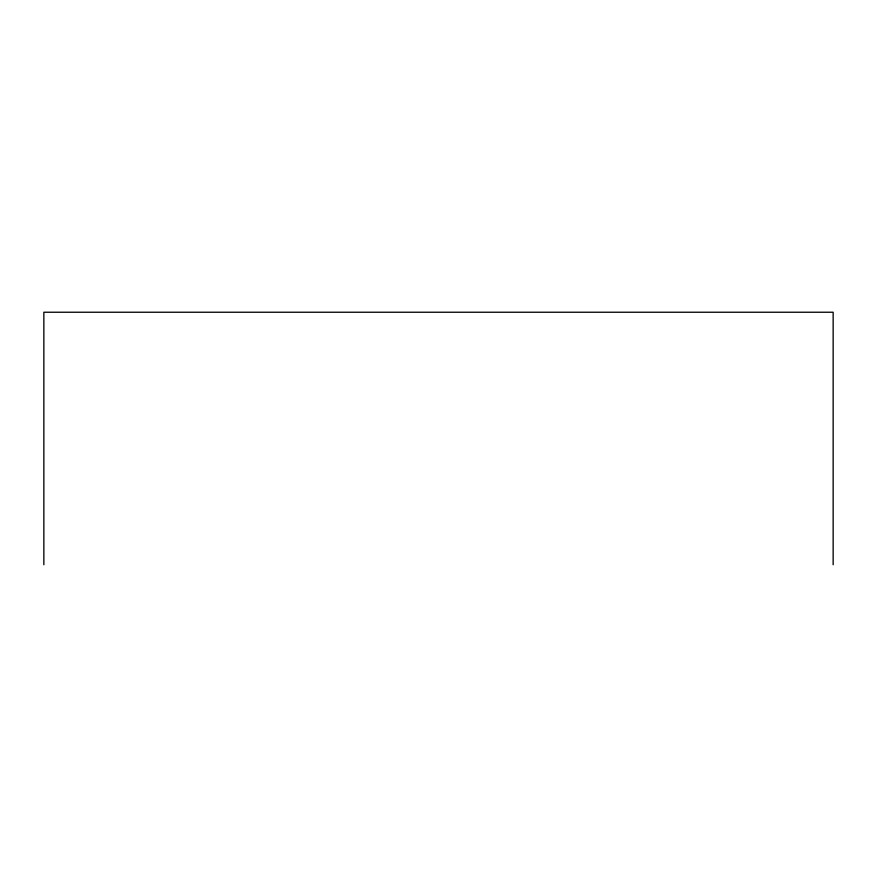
<?xml version="1.0" encoding="UTF-8"?>
<svg xmlns="http://www.w3.org/2000/svg" width="877" height="877" viewBox="0 0 877 877"><rect width="100%" height="100%" fill="white"/><g stroke="black" fill="none" stroke-linecap="round" stroke-linejoin="round"><path stroke-width="1.32" d="M833.15 564.766L833.15 312.234L43.85 312.234L43.85 564.766"/></g></svg>
